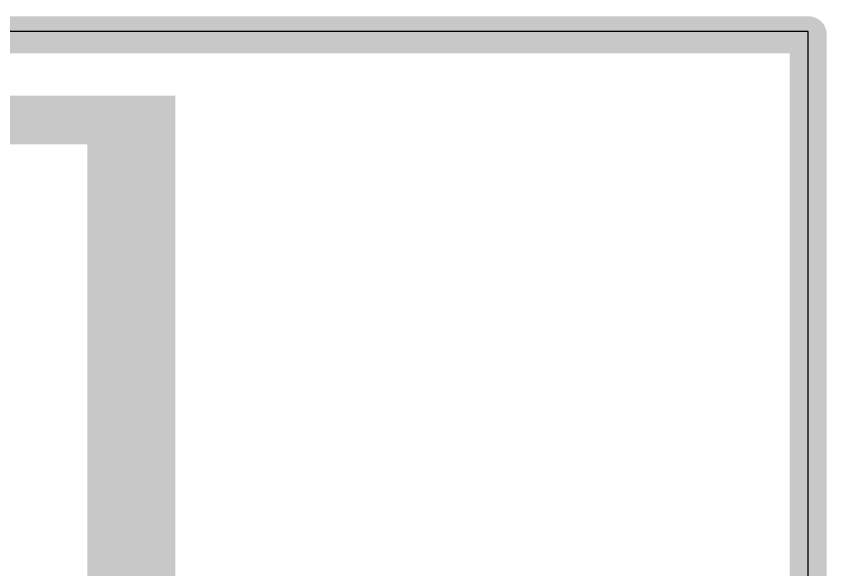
# Model space of a CAD drawing. Header units: inches. Extents: x 0 to 226, y 0 to 70.
# Drawn here: x 129.1 to 137.39, y 19.34 to 25.01 of the extents above; entities that cross this region are included whole.
import ezdxf

# ---------------------------------------------------------------- set-up
doc = ezdxf.new("R2010")
doc.units = ezdxf.units.IN
for name, color, linetype in [('Keep-Out Layer', 6, 'Continuous'), ('Multi-Layer', 9, 'Continuous'), ('Top Layer', 1, 'Continuous')]:
    doc.layers.add(name, color=color, linetype=linetype)

msp = doc.modelspace()

# ---------------------------------------------------------------- hatches: boundary and pattern name
at = {"layer": 'Top Layer'}
for points in [[(130.7271, 24.1993), (126.5271, 24.1993), (126.5271, 23.6993), (130.7271, 23.6993)], [(130.7268, 23.9051), (129.8268, 23.9051), (129.8268, 18.5997), (130.7268, 18.5997)]]:
    msp.add_hatch(color=1, dxfattribs=at).paths.add_polyline_path(points)

# ---------------------------------------------------------------- linework, layer by layer
at = {"layer": 'Keep-Out Layer'}
for points in [[(117.762, 24.8217, 0.381, 0.381, 0), (137.2026, 24.8217, 0.381, 0.381, 0)], [(137.2026, -0.0084, 0.381, 0.381, 0), (137.2026, 24.8217, 0.381, 0.381, 0)]]:
    msp.add_lwpolyline(points, format="xyseb", dxfattribs=at)
msp.add_lwpolyline([(137.1073, 24.8217, 0.1905, 0.1905, 1), (137.2978, 24.8217, 0.1905, 0.1905, 1)], format="xyseb", close=True, dxfattribs=at)
msp.add_lwpolyline([(137.1073, 24.8217, 0.1905, 0.1905, 1), (137.2978, 24.8217, 0.1905, 0.1905, 1)], format="xyseb", close=True, dxfattribs=at)
at = {"layer": 'Multi-Layer'}
for p, q in [((137.2026, 24.8557), (117.762, 24.8557)), ((137.2026, 18.4981), (137.2026, 24.8557))]:
    msp.add_line(p, q, dxfattribs=at)

doc.saveas('drawing.dxf')
